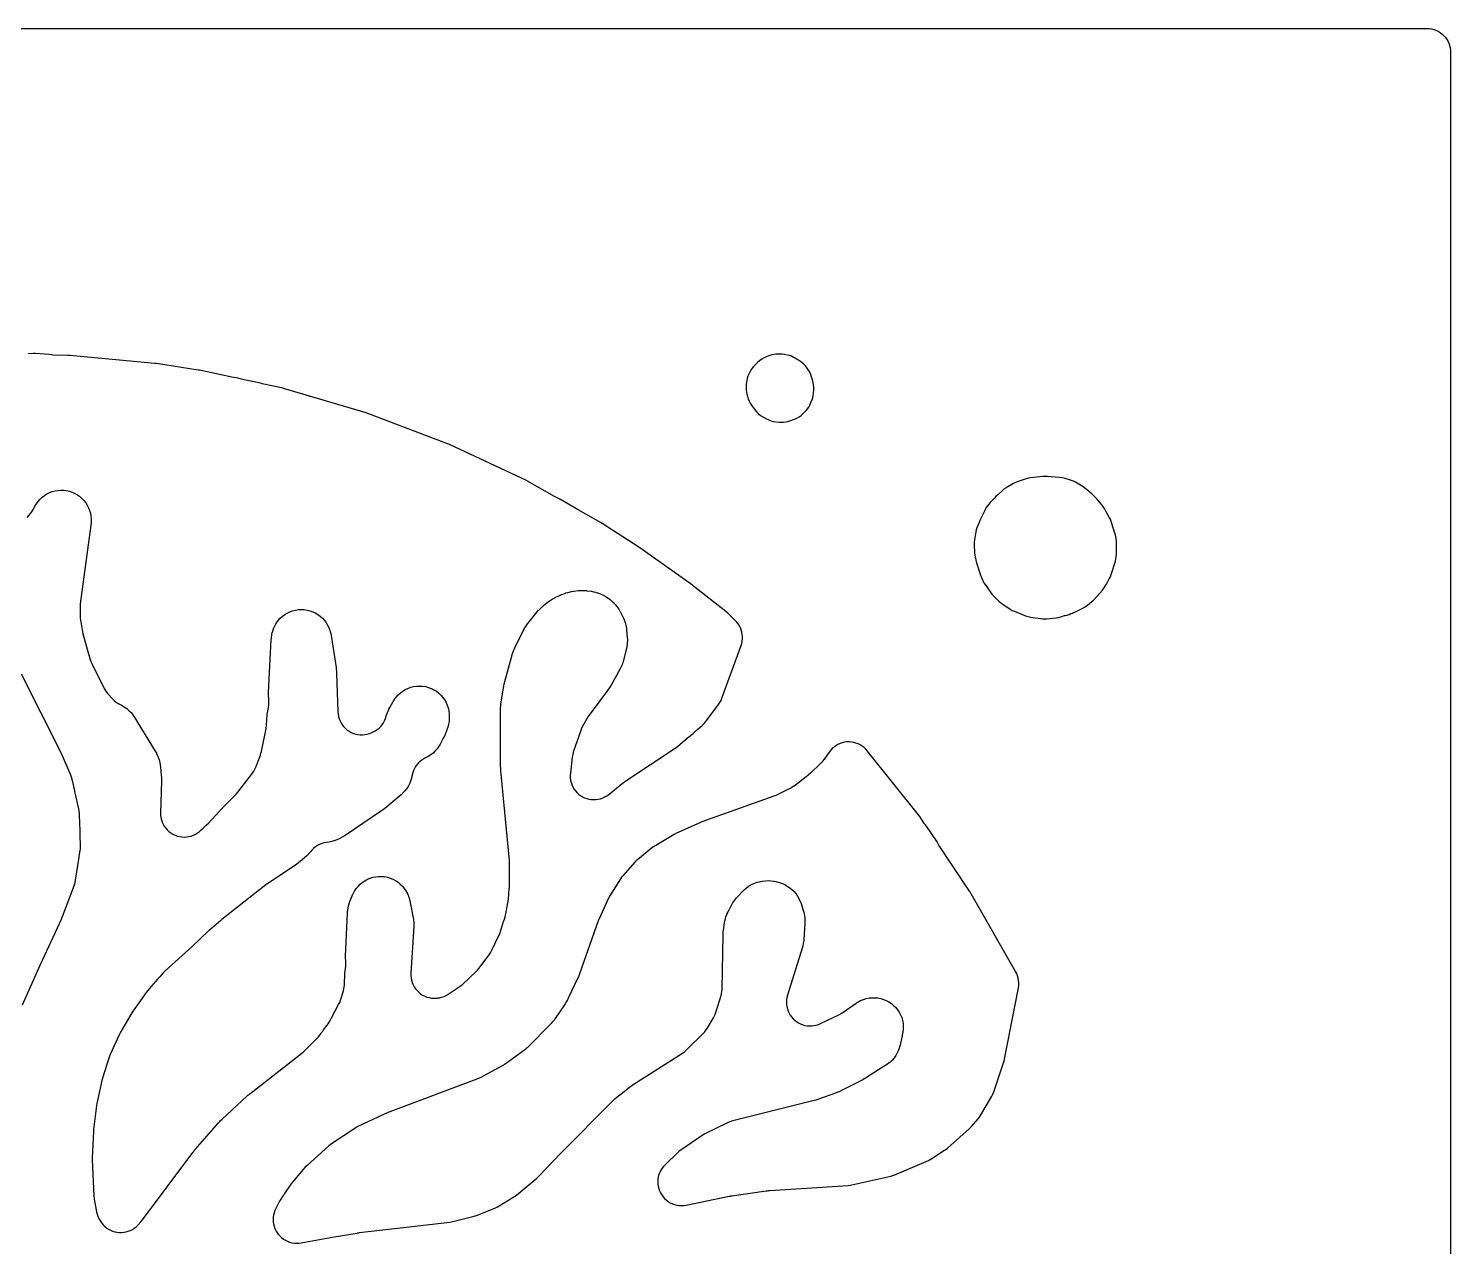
# Model space of a CAD drawing. Header units: millimetres. Extents: x 0 to 300, y 0 to 300.
# Drawn here: x 150 to 300.1, y 171.5 to 300.1 of the extents above; entities that cross this region are included whole.
import ezdxf

# ---------------------------------------------------------------- set-up
doc = ezdxf.new("R2010")
doc.units = ezdxf.units.MM
doc.layers.add('CUT', color=7, linetype='CONTINUOUS')

msp = doc.modelspace()

# ---------------------------------------------------------------- linework, layer by layer
at = {"layer": 'CUT'}
for points in [[(2.4114, 300.1485), (297.5886, 300.1485), (297.8947, 300.1335), (298.1371, 300.0975), (298.3748, 300.038), (298.6056, 299.9554), (298.8271, 299.8507), (299.0373, 299.7247), (299.2341, 299.5787), (299.4156, 299.4142), (299.5802, 299.2326), (299.7262, 299.0358), (299.8521, 298.8256), (299.9569, 298.6041), (300.0395, 298.3734), (300.099, 298.1357), (300.135, 297.8933), (300.15, 297.5872), (300.15, 297.0119), (300.15, 2.4114)], [(149.8512, 248.5028), (150.0862, 248.7423), (150.2317, 248.9041), (150.3625, 249.0779), (150.4777, 249.2624), (150.5325, 249.37), (150.6036, 249.5069), (150.686, 249.6866), (150.8402, 249.9515), (151.0196, 250.2002), (151.2222, 250.4302), (151.4464, 250.6394), (151.6898, 250.8257), (151.9502, 250.9875), (152.2252, 251.1232), (152.512, 251.2314), (152.808, 251.3112), (153.1104, 251.3618), (153.4162, 251.3827), (153.7227, 251.3738), (154.0268, 251.335), (154.3257, 251.2668), (154.6166, 251.1698), (154.8966, 251.045), (155.1631, 250.8935), (155.4136, 250.7168), (155.6457, 250.5165), (155.8572, 250.2945), (156.0461, 250.053), (156.2106, 249.7943), (156.3491, 249.5208), (156.4603, 249.2351), (156.5432, 248.9399), (156.5969, 248.6381), (156.6205, 248.3389), (156.6128, 247.9857), (156.6079, 247.9192), (156.5853, 247.6998), (155.4775, 239.374), (155.4598, 239.1877), (155.4561, 239.0006), (155.4758, 237.8678), (155.4875, 237.6665), (155.5153, 237.4667), (155.7417, 236.2148), (155.7992, 235.9686), (156.4849, 233.5844), (156.5582, 233.3674), (156.651, 233.1581), (158.0083, 230.4413), (158.118, 230.2444), (158.2449, 230.0583), (158.3881, 229.8843), (158.8828, 229.3356), (159.058, 229.1598), (159.2498, 229.0021), (159.4563, 228.8643), (159.6754, 228.7476), (159.7836, 228.6967), (159.8138, 228.6815), (160.1162, 228.5103), (160.3749, 228.3271), (160.6138, 228.1188), (160.8306, 227.8875), (161.0414, 227.6114), (161.0605, 227.5835), (161.1636, 227.425), (163.3946, 223.7964), (163.5038, 223.6065), (163.5223, 223.5721), (163.7035, 223.1816), (163.8333, 222.7875), (163.9176, 222.3802), (163.9232, 222.3427), (163.9484, 222.1315), (164.0287, 221.2479), (164.0423, 221.0245), (164.0469, 220.8726), (164.0472, 220.6488), (163.951, 217.3095), (163.9563, 217.0598), (163.9864, 216.8119), (164.0412, 216.5682), (164.12, 216.3313), (164.222, 216.1034), (164.3463, 215.8867), (164.4915, 215.6836), (164.6563, 215.496), (164.839, 215.3257), (165.0378, 215.1745), (165.2506, 215.0439), (165.4754, 214.9352), (165.71, 214.8495), (165.9519, 214.7876), (166.1988, 214.7501), (166.4482, 214.7375), (166.6976, 214.7498), (166.9446, 214.7869), (167.1866, 214.8485), (167.4212, 214.9339), (167.6462, 215.0423), (167.8592, 215.1725), (168.0582, 215.3234), (168.2411, 215.4934), (168.4381, 215.6957), (168.781, 215.983), (169.0246, 216.2168), (170.1542, 217.4582), (170.8434, 218.166), (171.1911, 218.5167), (171.2958, 218.6307), (171.9219, 219.2737), (172.1131, 219.4946), (173.6436, 221.4866), (173.7811, 221.6847), (173.8989, 221.8952), (173.9959, 222.116), (174.4882, 223.402), (174.5537, 223.5965), (174.603, 223.7959), (175.0927, 226.1953), (175.1394, 226.5575), (175.202, 227.692), (175.3373, 228.4137), (175.3737, 228.6966), (175.3777, 228.9818), (175.3319, 230.0468), (175.6372, 235.5789), (175.651, 235.7539), (175.6541, 235.7851), (175.7061, 236.132), (175.7122, 236.1628), (175.7466, 236.3171), (175.7907, 236.4784), (175.8001, 236.5099), (175.9128, 236.8283), (176.0436, 237.1073), (176.2011, 237.3722), (176.3838, 237.6204), (176.5898, 237.8495), (176.8173, 238.0573), (177.064, 238.2419), (177.3277, 238.4015), (177.6056, 238.5345), (177.8953, 238.6396), (178.1938, 238.7159), (178.4984, 238.7626), (178.8061, 238.7793), (179.114, 238.7658), (179.419, 238.7222), (179.7183, 238.6489), (180.0091, 238.5468), (180.2884, 238.4166), (180.5536, 238.2598), (180.8022, 238.0777), (181.0319, 237.8722), (181.2402, 237.6452), (181.4254, 237.3989), (181.5856, 237.1357), (181.7192, 236.858), (181.8251, 236.5686), (181.9095, 236.2416), (181.9161, 236.2094), (181.9488, 236.0286), (182.4736, 232.6597), (182.5015, 232.4375), (182.5158, 232.2861), (182.5304, 232.0626), (182.6745, 227.955), (182.6953, 227.7091), (182.7402, 227.4665), (182.8089, 227.2295), (182.9006, 227.0004), (183.0144, 226.7815), (183.1492, 226.5748), (183.3038, 226.3825), (183.4765, 226.2063), (183.6658, 226.048), (183.8698, 225.9092), (184.0865, 225.7911), (184.3137, 225.6949), (184.5493, 225.6217), (184.791, 225.572), (185.0364, 225.5464), (185.2832, 225.5451), (185.5289, 225.5681), (185.7711, 225.6152), (186.0074, 225.686), (186.1738, 225.7449), (186.4018, 225.8386), (186.6195, 225.9542), (186.8248, 226.0908), (187.0156, 226.2468), (187.1901, 226.4209), (187.3466, 226.6114), (187.4836, 226.8163), (187.5998, 227.0338), (187.6939, 227.2616), (187.7652, 227.4976), (187.7733, 227.5302), (187.7824, 227.5631), (187.8932, 227.8969), (188.0375, 228.2176), (188.0531, 228.248), (188.1447, 228.416), (188.5094, 229.0461), (188.6073, 229.2059), (188.6255, 229.234), (188.8269, 229.5133), (189.0351, 229.7486), (189.2658, 229.9619), (189.5167, 230.1511), (189.7851, 230.3143), (190.0686, 230.45), (190.3641, 230.5566), (190.6688, 230.6333), (190.9796, 230.6791), (191.2935, 230.6937), (191.6072, 230.6769), (191.9177, 230.6289), (192.2219, 230.5502), (192.5167, 230.4415), (192.7992, 230.3039), (193.0665, 230.1388), (193.316, 229.9478), (193.5452, 229.7329), (193.7518, 229.4962), (193.9338, 229.2401), (194.0893, 228.9671), (194.2168, 228.6799), (194.315, 228.3814), (194.3829, 228.0747), (194.4234, 227.7327), (194.4257, 227.6993), (194.4337, 227.512), (194.4344, 227.4758), (194.4335, 227.3028), (194.4326, 227.2718), (194.409, 226.9546), (194.3608, 226.6683), (194.2794, 226.3608), (194.2701, 226.3313), (194.2143, 226.1675), (194.0553, 225.7336), (194.0043, 225.6024), (193.9948, 225.579), (193.8783, 225.3227), (193.8671, 225.3002), (193.8017, 225.1754), (193.456, 224.5448), (193.3623, 224.3836), (193.3449, 224.3553), (193.1512, 224.0727), (192.9497, 223.8337), (192.7255, 223.6159), (192.4808, 223.4214), (192.2181, 223.2522), (191.8577, 223.0679), (191.8586, 223.0661), (191.7406, 223.0061), (191.5389, 222.8778), (191.3503, 222.7308), (191.1767, 222.5665), (191.0195, 222.3864), (190.8803, 222.1921), (190.7603, 221.9854), (190.6605, 221.7681), (190.6226, 221.6739), (190.5385, 221.4288), (190.4801, 221.1763), (190.4697, 221.1175), (190.4629, 221.0839), (190.3749, 220.7423), (190.2633, 220.4405), (190.1213, 220.1516), (189.9506, 219.8788), (189.7529, 219.6249), (189.5089, 219.3702), (189.484, 219.3467), (189.3409, 219.2186), (187.6425, 217.775), (187.4767, 217.642), (187.3617, 217.5549), (187.1886, 217.4316), (183.4289, 214.9081), (183.2916, 214.8202), (183.2667, 214.805), (182.9813, 214.6476), (182.9551, 214.6346), (182.8075, 214.5653), (182.5644, 214.4575), (182.3951, 214.3874), (182.3645, 214.3756), (182.0447, 214.2698), (181.745, 214.2023), (181.4728, 214.1683), (181.2217, 214.1239), (180.9764, 214.0542), (180.7394, 213.9598), (180.5133, 213.8418), (180.3005, 213.7013), (180.103, 213.5399), (179.923, 213.3592), (179.8089, 213.2185), (179.8084, 213.2189), (179.807, 213.2171), (179.5439, 212.9249), (179.519, 212.9), (179.3763, 212.7646), (178.8844, 212.3219), (178.6798, 212.1506), (178.537, 212.0394), (178.3208, 211.883), (175.2276, 209.8099), (175.1971, 209.7892), (175.1917, 209.7854), (175.0668, 209.6931), (170.4115, 206.0254), (170.3852, 206.0044), (170.3806, 206.0007), (170.2736, 205.9089), (169.6182, 205.3138), (169.1285, 204.9185), (169.1005, 204.8955), (169.0956, 204.8914), (168.9817, 204.7907), (167.2849, 203.1954), (164.4355, 200.6084), (164.2336, 200.4025), (163.8613, 199.9766), (163.8217, 199.9393), (163.6243, 199.7312), (162.9723, 198.9592), (162.5818, 198.5124), (162.4355, 198.3281), (161.04, 196.39), (160.9044, 196.1802), (159.7292, 194.1468), (159.6148, 193.9237), (158.6394, 191.7611), (158.5405, 191.5054), (157.8165, 189.2761), (157.7511, 189.0335), (157.2253, 186.6086), (157.1879, 186.389), (156.8719, 183.8614), (156.8546, 183.649), (156.7449, 180.8433), (156.7452, 180.6395), (156.9059, 176.8578), (156.9456, 176.5077), (157.1974, 175.1516), (157.2493, 174.9291), (157.3213, 174.7123), (157.4128, 174.503), (157.4787, 174.3693), (157.5953, 174.1588), (157.7316, 173.9605), (157.8863, 173.7762), (158.0581, 173.6077), (158.2452, 173.4564), (158.4461, 173.3238), (158.6587, 173.2112), (158.8812, 173.1195), (159.1115, 173.0497), (159.3474, 173.0023), (159.5868, 172.9778), (159.8274, 172.9764), (160.0671, 172.9982), (160.3035, 173.0429), (160.5345, 173.1102), (160.7581, 173.1993), (160.972, 173.3095), (161.1743, 173.4398), (161.3631, 173.5889), (161.5368, 173.7555), (161.8696, 174.1071), (162.057, 174.3297), (167.3657, 181.4374), (167.4509, 181.5472), (167.5101, 181.6206), (167.5993, 181.7271), (170.0507, 184.5471), (170.1918, 184.7005), (170.2905, 184.8021), (170.4399, 184.9475), (173.0667, 187.3652), (173.1796, 187.465), (173.2576, 187.5313), (173.3744, 187.6264), (178.8672, 191.9214), (179.078, 192.1061), (180.3458, 193.3498), (180.5844, 193.6203), (180.854, 193.9745), (180.9504, 194.0837), (181.0735, 194.2486), (181.1699, 194.3896), (181.5298, 194.8624), (181.6384, 195.0169), (181.735, 195.179), (181.8815, 195.4475), (181.9262, 195.5211), (181.9535, 195.5795), (182.7519, 197.0426), (182.8609, 197.2686), (182.9466, 197.5044), (183.2549, 198.5057), (183.3089, 198.7121), (183.3452, 198.9222), (183.3634, 199.1347), (183.4155, 200.3547), (183.5025, 201.0912), (183.5176, 201.2827), (183.5181, 201.4747), (183.493, 202.1697), (183.6861, 206.6917), (183.701, 206.9015), (183.7047, 206.9388), (183.7643, 207.3205), (183.8662, 207.6932), (183.8782, 207.7287), (183.9505, 207.9262), (184.1911, 208.53), (184.2639, 208.7003), (184.2776, 208.7304), (184.4342, 209.0325), (184.6035, 209.2928), (184.7977, 209.5351), (185.0148, 209.7571), (185.2527, 209.9566), (185.5091, 210.1316), (185.7816, 210.2805), (186.0674, 210.4018), (186.3638, 210.4943), (186.6678, 210.5572), (186.9766, 210.5898), (187.2871, 210.5917), (187.5963, 210.563), (187.9011, 210.504), (188.1986, 210.4152), (188.4859, 210.2975), (188.7602, 210.1521), (189.0189, 209.9802), (189.2593, 209.7838), (189.4792, 209.5646), (189.6763, 209.3247), (189.8489, 209.0666), (190.0093, 208.7664), (190.0234, 208.7365), (190.0856, 208.5958), (190.1426, 208.4474), (190.1538, 208.4159), (190.2621, 208.0548), (190.2701, 208.0221), (190.3105, 207.8379), (190.6241, 206.2127), (190.6506, 206.0577), (190.6548, 206.0298), (190.6856, 205.7423), (190.6922, 205.4533), (190.6917, 205.4252), (190.6865, 205.3332), (190.6801, 205.218), (190.6667, 204.9792), (190.655, 204.7712), (190.3859, 200.3657), (190.3831, 200.1156), (190.4054, 199.8666), (190.4524, 199.621), (190.5237, 199.3813), (190.6186, 199.15), (190.7361, 198.9293), (190.8751, 198.7214), (191.0342, 198.5285), (191.2117, 198.3524), (191.4059, 198.1949), (191.6149, 198.0576), (191.8366, 197.9419), (192.0687, 197.8489), (192.309, 197.7796), (192.5549, 197.7346), (192.8042, 197.7144), (192.9102, 197.7164), (192.9474, 197.7153), (192.9872, 197.7179), (193.0542, 197.7192), (193.1123, 197.7262), (193.1886, 197.7312), (193.2815, 197.7464), (193.3025, 197.749), (193.3182, 197.7525), (193.4271, 197.7703), (193.6608, 197.8323), (193.8873, 197.9166), (194.1047, 198.0223), (194.3108, 198.1486), (194.4113, 198.2244), (195.4928, 198.9169), (195.6852, 199.0533), (195.8638, 199.2072), (197.274, 200.543), (197.4212, 200.6947), (197.5551, 200.8583), (198.6483, 202.3165), (198.7832, 202.5156), (198.8982, 202.7268), (199.7079, 204.3993), (199.7914, 204.5919), (199.8584, 204.7909), (200.1192, 205.6883), (200.175, 205.8235), (200.2607, 206.066), (200.321, 206.316), (200.356, 206.5032), (200.3938, 206.6332), (200.4389, 206.8127), (200.4705, 206.9951), (200.5287, 207.4246), (200.6708, 208.1826), (200.6987, 208.3707), (200.7122, 208.5604), (200.7218, 208.8485), (200.7689, 209.1964), (200.7916, 209.5344), (200.7894, 212.0376), (200.7782, 212.2723), (199.8774, 221.7364), (199.8652, 221.9062), (199.8594, 222.0217), (199.8549, 222.192), (199.8308, 228.1211), (199.8336, 228.2818), (199.8347, 228.3106), (199.8609, 228.6308), (199.8645, 228.6594), (199.8879, 228.8184), (200.2049, 230.6946), (200.2395, 230.8727), (200.2658, 230.993), (200.309, 231.1693), (201.0694, 233.9805), (201.1203, 234.1523), (201.1301, 234.1828), (201.2562, 234.518), (201.2689, 234.5474), (201.3438, 234.7102), (202.234, 236.5281), (202.3302, 236.7116), (202.3482, 236.7438), (202.5702, 237.0933), (202.5917, 237.1233), (202.7168, 237.2884), (203.7078, 238.5231), (203.8517, 238.692), (203.8783, 238.7213), (204.1949, 239.0321), (204.2247, 239.0581), (204.3962, 239.1989), (204.9252, 239.6075), (205.0747, 239.7171), (205.1019, 239.7361), (205.4162, 239.9326), (205.4451, 239.9487), (205.6091, 240.0351), (206.0689, 240.2628), (206.2657, 240.3533), (206.3012, 240.3684), (206.7086, 240.5145), (206.7456, 240.5254), (206.955, 240.5806), (207.3428, 240.6709), (207.5576, 240.7144), (207.5961, 240.721), (208.0314, 240.77), (208.0704, 240.772), (208.2895, 240.7774), (208.685, 240.7754), (208.9122, 240.7673), (208.9526, 240.7647), (209.4034, 240.7074), (209.4432, 240.6999), (209.6652, 240.6509), (209.8732, 240.5983), (210.0521, 240.5484), (210.0839, 240.5386), (210.405, 240.4226), (210.713, 240.2754), (210.7422, 240.2596), (210.9034, 240.1673), (210.9972, 240.1104), (211.1529, 240.0108), (211.1803, 239.9923), (211.452, 239.7885), (211.7024, 239.5589), (211.7256, 239.5354), (211.8522, 239.4008), (211.9831, 239.2547), (212.1002, 239.1172), (212.1206, 239.0922), (212.3172, 238.8247), (212.4871, 238.5396), (212.5023, 238.5111), (212.5833, 238.3497), (212.818, 237.8527), (212.8857, 237.7008), (212.8972, 237.6733), (213.0027, 237.3864), (213.0754, 237.1171), (213.1287, 236.8161), (213.1326, 236.7866), (213.1506, 236.6212), (213.22, 235.8189), (213.2323, 235.6092), (213.2334, 235.5717), (213.2235, 235.1859), (213.1705, 234.8036), (213.1633, 234.7669), (213.1171, 234.562), (212.8205, 233.3995), (212.7777, 233.2456), (212.7695, 233.2182), (212.673, 232.9409), (212.5532, 232.6729), (212.5404, 232.6473), (212.4661, 232.506), (211.5194, 230.7948), (211.3848, 230.5705), (211.2883, 230.4215), (211.1384, 230.2071), (209.2984, 227.7609), (209.1463, 227.5338), (208.5263, 226.489), (208.4033, 226.2542), (208.3059, 226.0076), (207.5305, 223.6937), (207.4614, 223.4459), (207.4182, 223.1922), (207.2172, 221.4877), (207.2004, 221.2418), (207.208, 220.9954), (207.2397, 220.7509), (207.2954, 220.5108), (207.3745, 220.2773), (207.4762, 220.0528), (207.5994, 219.8393), (207.7432, 219.639), (207.9059, 219.4539), (208.0861, 219.2857), (208.2819, 219.136), (208.4916, 219.0064), (208.713, 218.898), (208.944, 218.812), (209.1824, 218.7491), (209.4257, 218.71), (209.6718, 218.6951), (209.9181, 218.7044), (210.1623, 218.738), (210.402, 218.7955), (210.6349, 218.8763), (210.8587, 218.9796), (211.0712, 219.1045), (211.2704, 219.2497), (212.702, 220.4055), (212.8429, 220.5138), (212.9404, 220.5852), (213.0863, 220.6867), (218.2841, 224.1247), (218.5283, 224.3086), (219.5949, 225.2193), (220.1714, 225.6803), (220.4079, 225.8957), (220.506, 225.9972), (221.1409, 226.5393), (221.3423, 226.7316), (221.521, 226.9451), (222.8752, 228.7591), (223.0119, 228.9623), (223.128, 229.1779), (223.2225, 229.4038), (225.2386, 234.9738), (225.3091, 235.2023), (225.3575, 235.4365), (225.3833, 235.6742), (225.3862, 235.9133), (225.3663, 236.1516), (225.3238, 236.3869), (225.2589, 236.6171), (225.1723, 236.84), (225.0649, 237.0536), (224.9375, 237.256), (224.7914, 237.4452), (224.6279, 237.6197), (223.8386, 238.3848), (223.6468, 238.5527), (220.2186, 241.2567), (220.1999, 241.2713), (220.1965, 241.2739), (220.1162, 241.3335), (214.5611, 245.2855), (214.5051, 245.3242), (214.4925, 245.3327), (214.4505, 245.3603), (210.5728, 247.8515), (210.5508, 247.8655), (210.5469, 247.8679), (210.4528, 247.9241), (208.032, 249.2998), (206.1106, 250.4217), (206.0855, 250.4362), (206.0811, 250.4387), (205.9737, 250.4963), (205.5464, 250.7124), (202.6846, 252.3387), (202.6515, 252.3572), (202.6455, 252.3605), (202.5029, 252.4329), (194.5158, 256.1695), (194.483, 256.1846), (194.4772, 256.1872), (194.337, 256.2453), (193.3377, 256.6242), (193.3329, 256.6264), (193.1011, 256.7176), (193.0628, 256.7285), (185.8194, 259.475), (185.7868, 259.4871), (185.781, 259.4892), (185.642, 259.5352), (176.9323, 262.1337), (176.8957, 262.1443), (176.8892, 262.1461), (176.7339, 262.1845), (174.6706, 262.6258), (174.6163, 262.6458), (174.3743, 262.7081), (172.789, 263.0329), (171.9209, 263.2429), (171.6849, 263.2881), (171.488, 263.3065), (168.0506, 264.0416), (168.0233, 264.0473), (168.0185, 264.0483), (167.9034, 264.0688), (163.507, 264.7457), (163.4781, 264.75), (163.4731, 264.7507), (163.3516, 264.7649), (154.3662, 265.5957), (154.3299, 265.5988), (154.3234, 265.5993), (154.1703, 265.6064), (152.5606, 265.6327), (152.4195, 265.6648), (152.1709, 265.6956), (150.7323, 265.801), (150.5024, 265.8073), (149.9731, 265.7973)], [(149.3598, 197.0192), (151.2292, 201.2143), (153.5218, 206.1498), (153.5374, 206.184), (153.5402, 206.1903), (153.6, 206.3366), (154.8552, 209.706), (154.9322, 209.9504), (154.9838, 210.2013), (155.3509, 212.6056), (155.3699, 212.7093), (155.398, 212.9075), (155.3986, 212.9179), (155.4587, 213.3114), (155.4826, 213.536), (155.4862, 213.7619), (155.4495, 215.0185), (155.4596, 215.512), (155.4556, 215.7146), (155.4352, 215.9163), (155.4201, 216.0217), (155.3849, 217.227), (155.3656, 217.4722), (155.3223, 217.7144), (154.9298, 219.4201), (154.9006, 219.5685), (154.8811, 219.6318), (154.6013, 220.8477), (154.5422, 221.0609), (154.4645, 221.2681), (153.4822, 223.5707), (153.4701, 223.5984), (153.4679, 223.6034), (153.4135, 223.7187), (149.2662, 231.9579)]]:
    msp.add_lwpolyline(points, dxfattribs=at)
for points in [[(225.8008, 262.7778), (225.7852, 262.5556), (225.7753, 262.1706), (225.7794, 261.9498), (225.803, 261.7303), (225.8458, 261.5136), (225.9076, 261.3016), (226.0005, 261.0285), (226.0941, 260.7932), (226.211, 260.5686), (226.35, 260.3569), (226.7337, 259.8326), (226.9032, 259.6254), (227.0938, 259.4374), (227.3034, 259.2709), (227.5297, 259.1278), (227.92, 258.9093), (228.1547, 258.7936), (228.4001, 258.703), (228.6536, 258.6386), (228.9125, 258.6011), (229.2943, 258.566), (229.5152, 258.5555), (229.7361, 258.5645), (229.9553, 258.5931), (230.1712, 258.6409), (230.382, 258.7076), (230.8913, 258.8938), (231.1307, 258.9958), (231.3581, 259.122), (231.5712, 259.2713), (231.7677, 259.4418), (231.9503, 259.6178), (232.1096, 259.7864), (232.2527, 259.969), (232.3782, 260.1641), (232.485, 260.37), (232.6521, 260.732), (232.7362, 260.9377), (232.8017, 261.1501), (232.8481, 261.3675), (232.875, 261.5881), (232.9089, 262.0296), (232.916, 262.2538), (232.9031, 262.4777), (232.8701, 262.6995), (232.8174, 262.9175), (232.6917, 263.3507), (232.6057, 263.5982), (232.4942, 263.8353), (232.3585, 264.0594), (232.2228, 264.2592), (232.0368, 264.5), (231.823, 264.7164), (231.6856, 264.8395), (231.5077, 264.9847), (231.3172, 265.113), (231.1625, 265.1977), (230.946, 265.3287), (230.7567, 265.4324), (230.5592, 265.5194), (230.3549, 265.5891), (230.1453, 265.6408), (229.8172, 265.707), (229.5749, 265.7435), (229.4971, 265.7476), (229.4705, 265.7509), (229.3828, 265.7535), (229.3302, 265.7562), (229.3147, 265.7555), (229.2325, 265.758), (229.1198, 265.7559), (228.9081, 265.7431), (228.6982, 265.7124), (228.4917, 265.664), (228.2861, 265.6065), (228.0792, 265.5388), (227.879, 265.4533), (227.687, 265.3508), (227.4361, 265.2025), (227.1986, 265.0431), (226.981, 264.8577), (226.7093, 264.598), (226.5177, 264.3931), (226.3502, 264.1679), (226.209, 263.9254), (226.0566, 263.6262), (225.9645, 263.4235), (225.8908, 263.2134), (225.8361, 262.9976)], [(249.9231, 244.5351), (249.9641, 244.3095), (249.994, 244.2022), (250.0275, 243.9725), (250.0979, 243.7036), (250.5196, 242.3958), (250.6115, 242.1541), (250.7279, 241.9233), (250.7745, 241.8417), (250.7826, 241.8205), (250.8886, 241.6068), (251.0146, 241.4042), (251.4924, 240.7114), (251.6227, 240.5389), (251.7675, 240.3783), (252.4663, 239.6673), (252.6637, 239.4869), (252.8793, 239.3286), (253.662, 238.8158), (253.8805, 238.688), (254.1108, 238.5829), (255.2839, 238.1179), (255.5531, 238.0285), (255.8307, 237.9702), (256.854, 237.8152), (257.0628, 237.7925), (257.2728, 237.7874), (257.4825, 237.8), (258.4922, 237.9031), (258.7552, 237.9442), (259.0123, 238.013), (259.3803, 238.1328), (259.4424, 238.1434), (259.657, 238.1895), (259.8667, 238.2542), (260.0699, 238.3371), (260.2206, 238.4065), (260.3522, 238.4493), (260.5561, 238.5257), (260.7526, 238.6195), (261.3249, 238.9241), (261.385, 238.9554), (261.433, 238.9867), (261.4893, 239.0194), (261.6424, 239.1242), (261.8109, 239.249), (262.0804, 239.4442), (262.2891, 239.6131), (262.4785, 239.8034), (263.3849, 240.8179), (263.5487, 241.0217), (263.6902, 241.2415), (263.7508, 241.3615), (263.8091, 241.4549), (264.1161, 242.005), (264.2307, 242.2378), (264.3205, 242.4813), (264.7577, 243.8873), (264.8201, 244.1309), (264.8578, 244.3795), (264.8704, 244.6306), (264.8699, 245.973), (264.8565, 246.2301), (264.8168, 246.4845), (264.7511, 246.7335), (264.3198, 248.0822), (264.2319, 248.316), (264.1212, 248.5399), (263.8044, 249.1071), (263.6811, 249.3054), (263.6518, 249.344), (263.6467, 249.3537), (263.516, 249.5754), (263.3632, 249.7825), (262.8045, 250.4634), (262.6289, 250.656), (262.4342, 250.8292), (262.3782, 250.8741), (262.2754, 250.9856), (262.094, 251.1475), (261.4938, 251.6327), (261.2526, 251.8051), (260.7424, 252.1259), (260.5432, 252.2388), (260.3345, 252.3329), (260.1181, 252.4076), (259.3496, 252.6339), (259.097, 252.6943), (258.8395, 252.7281), (257.59, 252.8265), (257.3515, 252.8338), (257.1134, 252.8184), (255.8148, 252.6718), (255.5797, 252.6339), (255.3493, 252.5738), (254.4904, 252.3053), (254.2129, 252.2001), (253.9498, 252.0628), (253.2388, 251.6361), (253.0009, 251.474), (252.7831, 251.2855), (252.394, 250.9075), (252.1492, 250.7005), (251.9821, 250.5456), (251.8297, 250.3761), (251.7618, 250.2932), (251.5393, 250.077), (251.3828, 249.9104), (251.2421, 249.7301), (251.1185, 249.5377), (251.013, 249.3348), (250.9412, 249.1797), (250.5477, 248.3939), (250.4546, 248.1844), (250.3852, 247.9796), (250.2241, 247.6319), (250.1366, 247.4175), (250.0693, 247.1958), (250.0228, 246.9689), (249.8934, 246.1451), (249.8672, 245.8991), (249.8654, 245.6517), (249.9029, 244.7634)], [(175.8418, 174.5939), (175.8314, 174.3531), (175.8442, 174.1124), (175.8801, 173.874), (175.9388, 173.6402), (176.0198, 173.4132), (176.1222, 173.195), (176.1665, 173.1204), (176.2364, 172.9966), (176.3787, 172.7943), (176.5403, 172.6071), (176.7197, 172.4368), (176.9149, 172.285), (177.1242, 172.1532), (177.3455, 172.0428), (177.5766, 171.9548), (177.8153, 171.89), (178.0592, 171.8492), (178.306, 171.8326), (178.5532, 171.8405), (178.7983, 171.8728), (182.2757, 172.5071), (184.6909, 172.9226), (184.7913, 172.9384), (184.8596, 172.9483), (184.9604, 172.9614), (194.4762, 174.0717), (194.7928, 174.1295), (197.0607, 174.6964), (197.4038, 174.8091), (199.322, 175.5966), (199.517, 175.6866), (199.7036, 175.7931), (201.517, 176.9337), (201.7925, 177.1344), (203.6725, 178.7112), (203.888, 178.915), (206.1943, 181.3702), (211.6913, 186.885), (211.8446, 187.0304), (211.9514, 187.1261), (212.1126, 187.2626), (213.0616, 188.0212), (213.4545, 188.3309), (213.6052, 188.4437), (213.7094, 188.5177), (213.8656, 188.6228), (219.0427, 191.9206), (219.2564, 192.0732), (219.453, 192.2473), (221.2582, 194.0237), (221.4012, 194.1766), (221.5308, 194.341), (221.6462, 194.5156), (222.3287, 195.6486), (222.4683, 195.9153), (222.5747, 196.1969), (222.6511, 196.4427), (222.7317, 196.66), (223.0126, 197.5519), (223.0726, 197.779), (223.0798, 197.8224), (223.1286, 197.9795), (223.1878, 198.2076), (223.2253, 198.4404), (223.2407, 198.6756), (223.3463, 204.4478), (223.361, 204.7182), (223.3776, 204.9011), (223.4118, 205.1698), (223.5026, 205.7226), (223.5397, 205.9166), (223.5473, 205.9511), (223.6434, 206.3011), (223.7759, 206.639), (223.7904, 206.6711), (223.8768, 206.8488), (224.2678, 207.602), (224.3531, 207.7571), (224.369, 207.7845), (224.5454, 208.0578), (224.7469, 208.3133), (224.7676, 208.3372), (224.8867, 208.4681), (225.4353, 209.0428), (225.5519, 209.1597), (225.5732, 209.1802), (225.8014, 209.3806), (226.0169, 209.5385), (226.2817, 209.6972), (226.6034, 209.8476), (226.9534, 209.9671), (226.9881, 209.9769), (227.1838, 210.0265), (227.294, 210.0513), (227.4641, 210.0854), (227.4947, 210.0908), (227.811, 210.1318), (228.1019, 210.1423), (228.3924, 210.1259), (228.7079, 210.0785), (228.7383, 210.0725), (228.9077, 210.0349), (229.1168, 209.9834), (229.2787, 209.9397), (229.3075, 209.9312), (229.5992, 209.831), (229.8561, 209.7161), (230.1235, 209.5665), (230.3878, 209.3864), (230.6101, 209.2052), (230.8023, 209.0196), (230.9858, 208.8078), (231.0137, 208.7737), (231.1992, 208.5125), (231.3557, 208.2371), (231.496, 207.9196), (231.508, 207.8881), (231.5711, 207.7101), (231.8109, 206.9749), (231.862, 206.8045), (231.8704, 206.7739), (231.9419, 206.4549), (231.9792, 206.159), (231.9893, 205.8322), (231.9887, 205.8004), (231.9815, 205.6227), (231.8753, 203.9706), (231.8545, 203.7493), (231.8496, 203.71), (231.7689, 203.2731), (231.7594, 203.2347), (231.6997, 203.0206), (230.149, 198.0313), (230.0884, 197.7969), (230.0508, 197.5578), (230.0365, 197.3162), (230.0456, 197.0743), (230.0781, 196.8344), (230.1336, 196.5988), (230.2116, 196.3697), (230.3115, 196.1492), (230.4322, 195.9394), (230.5726, 195.7422), (230.7314, 195.5595), (230.9071, 195.3931), (231.0982, 195.2444), (231.3027, 195.1149), (231.5187, 195.0058), (231.7444, 194.9181), (231.9774, 194.8526), (232.2157, 194.8099), (232.4569, 194.7906), (232.699, 194.7946), (232.9395, 194.822), (233.1762, 194.8726), (233.4069, 194.9458), (233.6295, 195.0409), (235.5517, 195.9755), (235.8653, 196.1571), (237.381, 197.1888), (237.537, 197.2894), (237.5653, 197.3067), (237.865, 197.4699), (238.1517, 197.591), (238.4491, 197.6831), (238.754, 197.7454), (239.0637, 197.7772), (239.375, 197.7783), (239.6848, 197.7486), (239.9902, 197.6884), (240.2882, 197.5983), (240.5757, 197.4792), (240.8501, 197.3323), (241.1087, 197.1589), (241.3488, 196.9608), (241.5682, 196.74), (241.7646, 196.4985), (241.9362, 196.2388), (242.0814, 195.9635), (242.1985, 195.6751), (242.2866, 195.3765), (242.3448, 195.0707), (242.3724, 194.7607), (242.3692, 194.4494), (242.3353, 194.14), (242.2648, 193.8062), (242.2516, 193.7562), (242.2506, 193.7526), (242.2402, 193.7128), (242.2331, 193.6849), (242.2254, 193.6541), (242.2114, 193.5952), (242.0235, 192.7571), (241.9789, 192.5786), (241.9701, 192.5469), (241.8641, 192.2256), (241.7391, 191.9434), (241.5871, 191.6748), (241.4094, 191.4224), (241.2079, 191.1886), (240.9844, 190.9757), (240.7178, 190.7675), (240.6909, 190.7485), (240.5378, 190.6462), (238.472, 189.3373), (238.3303, 189.2519), (238.2328, 189.1959), (238.0874, 189.1168), (235.8439, 187.9588), (235.6149, 187.8502), (235.457, 187.7818), (235.2211, 187.689), (233.4183, 187.0488), (233.2487, 186.9931), (233.1327, 186.958), (232.9606, 186.9104), (224.23, 184.7181), (223.975, 184.6394), (223.7299, 184.5339), (221.4293, 183.3952), (221.1261, 183.2177), (218.8856, 181.684), (218.7216, 181.5617), (218.5683, 181.4263), (217.217, 180.1318), (217.0467, 179.9516), (216.895, 179.7554), (216.7635, 179.5451), (216.6535, 179.3228), (216.5661, 179.0907), (216.5021, 178.8512), (216.4622, 178.6064), (216.4467, 178.3589), (216.4557, 178.1111), (216.4893, 177.8654), (216.5471, 177.6242), (216.6285, 177.3899), (216.7327, 177.1649), (216.8587, 176.9513), (217.0052, 176.7512), (217.1709, 176.5666), (217.354, 176.3994), (217.5527, 176.2511), (217.7652, 176.1232), (217.9893, 176.017), (218.2229, 175.9335), (218.4635, 175.8736), (218.7089, 175.8378), (218.9566, 175.8266), (219.2043, 175.8399), (219.4494, 175.8776), (223.9664, 176.8053), (224.0819, 176.8271), (224.1607, 176.8408), (224.2769, 176.859), (227.9023, 177.3693), (228.0429, 177.3863), (228.1386, 177.3961), (228.2797, 177.4079), (236.5545, 177.9407), (236.7547, 177.9617), (236.9525, 177.9987), (241.0395, 178.9356), (241.254, 178.9949), (241.4624, 179.0731), (245.0185, 180.5912), (245.2099, 180.6827), (245.3929, 180.7901), (246.7311, 181.6541), (246.8879, 181.7641), (247.0358, 181.8857), (249.3336, 183.9278), (249.5632, 184.1604), (250.2658, 184.9722), (250.4077, 185.1521), (250.5324, 185.3443), (251.7143, 187.361), (251.8324, 187.5885), (251.9266, 187.827), (252.9275, 190.798), (253.012, 191.1173), (254.5153, 198.8204), (254.5514, 199.0729), (254.5615, 199.3277), (254.5456, 199.5822), (254.5038, 199.8337), (254.4367, 200.0797), (254.3448, 200.3176), (254.2292, 200.5449), (249.3806, 208.9827), (249.3648, 209.0098), (249.3619, 209.0147), (249.2916, 209.1268), (246.1215, 213.8916), (246.0545, 214.0302), (245.9308, 214.2338), (244.8078, 215.8979), (244.788, 215.9268), (244.7844, 215.9319), (244.6968, 216.0503), (244.6223, 216.1451), (244.2319, 216.7319), (244.105, 216.9059), (238.5663, 223.8513), (238.4044, 224.0351), (238.2253, 224.2021), (238.0308, 224.3508), (237.8226, 224.4798), (237.6028, 224.5877), (237.3735, 224.6737), (237.1369, 224.7368), (236.8953, 224.7765), (236.6509, 224.7923), (236.4062, 224.7841), (236.1634, 224.7521), (235.9249, 224.6964), (235.693, 224.6177), (235.47, 224.5167), (235.2579, 224.3943), (235.0587, 224.2518), (234.8745, 224.0905), (234.707, 223.9119), (234.5577, 223.7178), (234.1257, 223.0952), (234.0159, 222.945), (233.9956, 222.9187), (233.7544, 222.6356), (233.7316, 222.6114), (233.6007, 222.4792), (232.5585, 221.4772), (232.3995, 221.3328), (232.2888, 221.2379), (232.1217, 221.1029), (230.9851, 220.2367), (230.8418, 220.1328), (230.8158, 220.1148), (230.5154, 219.9278), (230.4878, 219.9124), (230.3313, 219.8298), (229.2544, 219.293), (229.052, 219.1995), (228.9128, 219.1402), (228.7053, 219.0589), (221.0891, 216.3348), (220.9032, 216.2598), (218.432, 215.1451), (218.1918, 215.0208), (216.225, 213.8632), (215.9298, 213.6596), (214.3266, 212.3749), (214.166, 212.2346), (214.018, 212.0811), (212.7583, 210.6582), (212.6268, 210.4966), (212.5093, 210.3247), (211.4016, 208.5498), (211.2543, 208.2776), (210.2497, 206.1102), (210.159, 205.8872), (208.1918, 200.2853), (208.1199, 200.0969), (208.0676, 199.9704), (207.9857, 199.7861), (207.0276, 197.7786), (206.8998, 197.5343), (206.807, 197.3718), (206.6616, 197.1376), (205.6142, 195.5813), (205.5122, 195.4371), (205.4933, 195.4118), (205.2695, 195.1388), (205.2484, 195.1153), (205.1271, 194.987), (202.7454, 192.5832), (202.6396, 192.4805), (202.6203, 192.4625), (202.3971, 192.2701), (202.3764, 192.2536), (202.2592, 192.1641), (200.5688, 190.9245), (200.3631, 190.7839), (200.2204, 190.6931), (200.0057, 190.5665), (197.9981, 189.4702), (197.7603, 189.3511), (197.5962, 189.2761), (197.3507, 189.1742), (188.1399, 185.7288), (187.9522, 185.6497), (184.7758, 184.1564), (184.6119, 184.0719), (184.4546, 183.9754), (181.9877, 182.3342), (181.7036, 182.1141), (179.4233, 180.0695), (179.1902, 179.8306), (177.881, 178.2957), (177.7077, 178.0671), (177.0517, 177.0902), (176.986, 177.0052), (176.9108, 176.8805), (176.5848, 176.3951), (176.4397, 176.1499), (176.1108, 175.5139), (176.0105, 175.2947), (175.9318, 175.0669), (175.8754, 174.8326)]]:
    msp.add_lwpolyline(points, close=True, dxfattribs=at)

doc.saveas('drawing.dxf')
